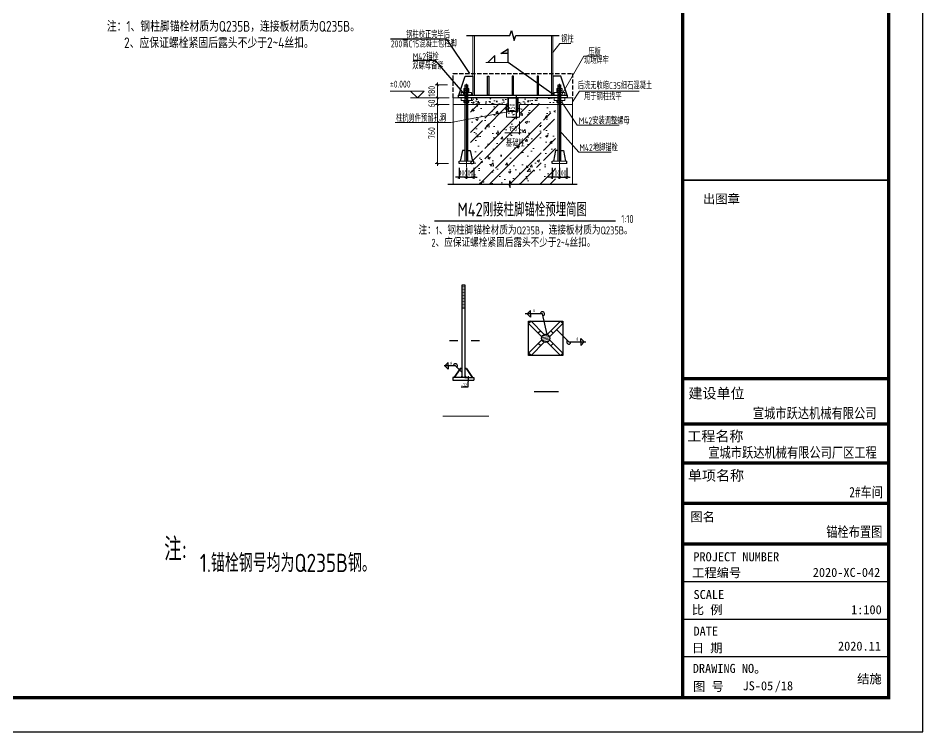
# Model space of a CAD drawing. Extents: x 69728788 to 150163257, y 20675998 to 43663798.
# Drawn here: x 75109863 to 75162631, y 21556288 to 21597894 of the extents above; entities that cross this region are included whole.
import ezdxf
from ezdxf.enums import TextEntityAlignment as Align

# ---------------------------------------------------------------- set-up
doc = ezdxf.new("R2010")
doc.units = 0
doc.header["$LTSCALE"] = 1000
doc.header["$MEASUREMENT"] = 0
doc.linetypes.add('DASH', pattern=[0.35, 0.25, -0.1])
doc.linetypes.add('HIDDEN', pattern=[0.375, 0.25, -0.125])
doc.layers.get('0').update_dxf_attribs({"linetype": 'CONTINUOUS'})
doc.layers.get('DEFPOINTS').update_dxf_attribs({"linetype": 'CONTINUOUS'})
for name, color, linetype in [('03', 3, 'CONTINUOUS'), ('116', 1, 'CONTINUOUS'), ('A-1', 1, 'CONTINUOUS'), ('AXIS', 3, 'CONTINUOUS'), ('BOLT', 2, 'CONTINUOUS'), ('COLU', 7, 'CONTINUOUS'), ('DIM', 3, 'CONTINUOUS'), ('DIM_SYMB', 3, 'CONTINUOUS'), ('NUM', 7, 'CONTINUOUS'), ('PUB_TITLE', 4, 'CONTINUOUS'), ('TEXT', 7, 'CONTINUOUS'), ('THIN', 7, 'CONTINUOUS'), ('WALL', 4, 'CONTINUOUS'), ('WELD', 7, 'CONTINUOUS'), ('一般文字', 6, 'CONTINUOUS'), ('吊车', 6, 'CONTINUOUS'), ('图框', 253, 'CONTINUOUS'), ('引线', 254, 'CONTINUOUS'), ('焊缝标注', 253, 'CONTINUOUS'), ('虚线', 5, 'HIDDEN'), ('钢板', 4, 'CONTINUOUS'), ('钢柱', 3, 'CONTINUOUS')]:
    doc.layers.add(name, color=color, linetype=linetype)
for name, color, linetype, lineweight in [('加强板', 3, 'CONTINUOUS', 20), ('基础堆坡', 40, 'CONTINUOUS', 25), ('填满-深', 8, 'CONTINUOUS', 5), ('层116', 1, 'CONTINUOUS', 35), ('砼柱', 7, 'CONTINUOUS', 20)]:
    doc.layers.add(name, color=color, linetype=linetype, lineweight=lineweight)
doc.styles.add('-黑体', font='simhei.ttf')
doc.styles.add('TSSD_Dimension', font='Tssdeng.shx', dxfattribs={"width": 0.7, "bigfont": 'hztxt.shx'})
doc.styles.add('TSSD_Label', font='tssdeng.shx', dxfattribs={"width": 0.6, "bigfont": 'hztxt.shx'})
doc.styles.add('TSSD_NORM', font='Tssdeng.shx', dxfattribs={"width": 0.65, "bigfont": 'hztxt.shx'})
doc.styles.add('TSSD_Rein', font='atssdeng.shx', dxfattribs={"width": 0.7, "bigfont": 'atssdchn.shx'})
doc.styles.add('宋体', font='', dxfattribs={"width": 0.8})
doc.styles.add('黑体', font='simhei.ttf', dxfattribs={"width": 0.6, "height": 4.3})
doc.styles.get('宋体').set_extended_font_data('SimSun')
doc.dimstyles.new('TSSD_20_100', dxfattribs={"dimtxt": 300, "dimasz": 100, "dimexe": 100, "dimexo": 250, "dimgap": 100, "dimtad": 1, "dimdec": 0, "dimlfac": 0.2, "dimzin": 0, "dimdsep": 46, "dimtxsty": 'TSSD_Dimension', "dimblk": 'ARCHTICK', "dimcen": 0, "dimdle": 100, "dimclrt": 7, "dimadec": 0, "dimazin": 0, "dimtfac": 1, "dimtdec": 0, "dimtix": 1, "dimtmove": 2, "dimatfit": 3, "dimfxl": 1, "dimtolj": 1, "dimtzin": 0, "dimarcsym": 0})
doc.dimstyles.new('TSSD_LEADER_STYLE_200.0', dxfattribs={"dimtxt": 0.18, "dimasz": 200, "dimexe": 0.18, "dimexo": 0.0625, "dimgap": 0.09, "dimtad": 0, "dimtih": 1, "dimtoh": 1, "dimdec": 4, "dimzin": 0, "dimdsep": 46, "dimtxsty": 'Standard', "dimcen": 0.09, "dimadec": 0, "dimazin": 0, "dimtfac": 1, "dimtdec": 4, "dimtofl": 0, "dimtmove": 0, "dimatfit": 3, "dimfxl": 1, "dimtolj": 1, "dimtzin": 0, "dimarcsym": 0})
pattern_1 = [(10, (75426050.725, 20403706.08), (-13.230337, 75.032972), [])]

# ---------------------------------------------------------------- blocks, each defined once
blk = doc.blocks.new('_ArchTick')
at = {"color": 0, "linetype": 'ByBlock', "const_width": 0.4}
blk.add_lwpolyline([(-0.5, -0.5), (0.5, 0.5)], dxfattribs=at)
blk = doc.blocks.new('*D1806')
at = {"layer": 'DEFPOINTS', "color": 0}
for p in [(75138862, 20603176), (75139386, 20603176), (75138867, 20602042)]:
    blk.add_point(p, dxfattribs=at)
at = {"layer": 'DIM', "color": 0, "lineweight": -2}
for p, q in [((75139112, 20603176), (75139486, 20603176)), ((75139386, 20601942), (75139386, 20603276)), ((75139117, 20602042), (75139486, 20602042))]:
    blk.add_line(p, q, dxfattribs=at)
at = {"layer": 'DIM', "color": 0, "lineweight": -2, "xscale": 100, "yscale": 100, "zscale": 100}
for p, rotation in [((75139386, 20603176), 90), ((75139386, 20602042), 270)]:
    blk.add_blockref('_ArchTick', p, dxfattribs=dict(at, rotation=rotation))
at = {"layer": 'DIM', "color": 7, "lineweight": 5, "insert": (75139136, 20602609), "char_height": 300, "attachment_point": 5, "rotation": 90, "style": 'TSSD_Dimension'}
blk.add_mtext('\\A1;150', dxfattribs=at)
blk = doc.blocks.new('_WELD001')
at = {"linetype": 'ByBlock'}
h = blk.add_hatch(color=0, dxfattribs=at)
h.paths.add_polyline_path([(0.8, 1), (0, 1.5), (0, 1)])
edge = h.paths.add_edge_path()
edge.add_line((0, 0), (0, 1.5))
at = {"color": 0, "linetype": 'ByBlock'}
for p, q in [((0, 0), (0, 1.5)), ((0.8, 1), (0, 1.5)), ((0, 1), (0.8, 1))]:
    blk.add_line(p, q, dxfattribs=at)
blk = doc.blocks.new('_WELD004')
at = {"color": 0, "linetype": 'ByBlock'}
for p, q in [((0, 1), (1, 0)), ((0, 0), (0, 1))]:
    blk.add_line(p, q, dxfattribs=at)
blk = doc.blocks.new('_tsdbk')
blk.add_line((-1, 0), (1.5, 0))
at = {"const_width": 0.5}
blk.add_lwpolyline([(-0.7, -0.7), (0.7, 0.7)], dxfattribs=at)
blk = doc.blocks.new('12536532')
at = {"layer": 'TEXT', "color": 0, "lineweight": 5, "style": 'TSSD_NORM', "width": 0.8}
for s, p in [('注：1、钢柱脚锚栓材质为Q235B，连接板材质为Q235B。', (75118982.9, 21601761.4)), ('2、应保证螺栓紧固后露头不少于2~4丝扣。', (75119737.7, 21601042, -64))]:
    blk.add_text(s, height=466.667, dxfattribs=at).set_placement(p)
blk = doc.blocks.new('25363')
at = {"layer": '填满-深'}
h = blk.add_hatch(dxfattribs=at)
h.set_pattern_fill('_USER', color=256, scale=76.190476, angle=10, style=0, pattern_type=0)
h.set_pattern_definition(pattern_1)
h.paths.add_polyline_path([(75136403.4, 20603918.5), (75136540.6, 20603918.5), (75136540.6, 20602775.7), (75136403.4, 20602775.7)])
h = blk.add_hatch(dxfattribs=at)
h.set_pattern_fill('_USER', color=256, scale=76.190476, angle=10, style=0, pattern_type=0)
h.set_pattern_definition(pattern_1)
h.paths.add_polyline_path([(75136403.4, 20603918.5), (75136540.6, 20603918.5), (75136540.6, 20602775.7), (75136403.4, 20602775.7)])
h = blk.add_hatch(dxfattribs=at)
h.set_pattern_fill('_USER', color=256, scale=76.190476, angle=10, style=0, pattern_type=0)
h.set_pattern_definition([(10, (75431479.3, 20403718.045), (-13.230337, 75.032972), [])])
h.paths.add_polyline_path([(75141832, 20603930.5), (75141969.1, 20603930.5), (75141969.1, 20602787.6), (75141832, 20602787.6)])
h = blk.add_hatch(dxfattribs=at)
h.set_pattern_fill('_USER', color=256, scale=76.190476, angle=10, style=0, pattern_type=0)
h.set_pattern_definition([(10, (75431479.3, 20403706.08), (-13.230337, 75.032972), [])])
h.paths.add_polyline_path([(75141832, 20603918.5), (75141969.1, 20603918.5), (75141969.1, 20602775.7), (75141832, 20602775.7)])
h = blk.add_hatch(dxfattribs=at)
h.set_pattern_fill('AR-CONC', color=256, scale=76.190476, style=0)
h.set_pattern_definition([(50, (74939202.14, 20572172.9), (546.4839, -47.81115), [57.1429, -628.5714]), (355, (74939202.14, 20572172.9), (-105.7153, 573.0988), [45.7143, -502.8571]), (100.4514, (74939247.7, 20572168.9), (440.769, 525.2873), [48.564, -534.2035]), (46.1842, (74939202.14, 20572325.3), (813.136, -126.1097), [85.7143, -942.857]), (96.6356, (74939269.9, 20572314.8), (712.124, 742.185), [72.846, -801.305]), (351.1842, (74939202.1, 20572325.3), (712.1234, 742.1856), [68.5714, -754.2857]), (21, (74939278.33, 20572287.2), (454.7863, -306.75725), [57.1429, -628.5714]), (326, (74939278.3, 20572287.2), (185.3831, 552.4953), [45.7143, -502.8571]), (71.4514, (74939316.2, 20572261.63), (640.1696, 245.7375), [48.564, -534.2035]), (37.5, (74939202.14, 20572172.9), (9.26465, 253.63341), [0, -496.7619, 0, -510.4762, 0, -504.7619]), (7.5, (74939202.14, 20572172.9), (200.43393, 300.50416), [0, -291.0476, 0, -485.33333, 0, -192.38095]), (327.5, (74939032.23, 20572172.9), (406.72186, -17.18466), [0, -190.4762, 0, -594.2857, 0, -788.57143]), (317.5, (74938956.04, 20572172.9), (444.3323, 76.27046), [0, -247.61905, 0, -394.6667, 0, -560])])
h.paths.add_polyline_path([(75137403.4, 20602901.7), (75137319.6, 20602901.7), (75137319.6, 20603023.6), (75137167.2, 20603023.6), (75137167.2, 20603176), (75136710.1, 20603176), (75136710.1, 20602795), (75137403.4, 20602795)])
h.paths.add_polyline_path([(75138902.8, 20603176), (75137776.8, 20603176), (75137776.8, 20603023.6), (75137624.4, 20603023.6), (75137624.4, 20602901.7), (75137540.6, 20602901.7), (75137540.6, 20602795), (75138805.3, 20602795), (75138805.3, 20602178.8), (75139186.3, 20602178.8), (75139186.3, 20602512.9), (75138902.8, 20602512.9)])
h.paths.add_polyline_path([(75140595.8, 20603176), (75139469.7, 20603176), (75139469.7, 20602512.9), (75139186.3, 20602512.9), (75139186.3, 20602178.8), (75139567.2, 20602178.8), (75139567.2, 20602795), (75140832, 20602795), (75140832, 20602901.7), (75140748.2, 20602901.7), (75140748.2, 20603023.6), (75140595.8, 20603023.6)])
h.paths.add_polyline_path([(75141662.5, 20603176), (75141205.3, 20603176), (75141205.3, 20603023.6), (75141141.8, 20603023.6), (75141402, 20602795), (75141662.5, 20602795)])
h.paths.add_polyline_path([(75139672.1, 20602673.8), (75139672.1, 20603015.1), (75139922.1, 20603015.1), (75139922.1, 20602673.8)], flags=25)
h = blk.add_hatch(dxfattribs=at)
h.set_pattern_fill('ANSI32', color=256, scale=3333.333333, style=0)
h.set_pattern_definition([(45, (74939202.1, 20572172.9), (-883.8835, 883.8835), []), (45, (74939791.4, 20572172.9), (-883.8835, 883.8835), [])])
h.paths.add_polyline_path([(75140832, 20602795), (75139567.2, 20602795), (75139567.2, 20602042.2), (75139186.3, 20602042.2), (75139186.3, 20598145.7), (75141662.5, 20598145.7), (75141662.5, 20601864.3), (75141117.3, 20602795), (75140969.1, 20602795), (75140969.1, 20599176, -0.4142136), (75140778.7, 20598985.5), (75140207.2, 20598985.5), (75140207.2, 20599122.6), (75140793.9, 20599122.6, 0.4142136), (75140832, 20599160.7)])
h.paths.add_polyline_path([(75137540.6, 20599160.7, 0.4142136), (75137578.7, 20599122.6), (75138165.3, 20599122.6), (75138165.3, 20598985.5), (75137593.9, 20598985.5, -0.4142136), (75137403.4, 20599176), (75137403.4, 20602795), (75136710.1, 20602795), (75136710.1, 20598145.7), (75138942.6, 20598145.7), (75139027.8, 20597953.7), (75139010.7, 20598323.8), (75139077.6, 20598145.7), (75139186.3, 20598145.7), (75139186.3, 20602042.2), (75138805.3, 20602042.2), (75138805.3, 20602795), (75137540.6, 20602795)])
h.paths.add_polyline_path([(75138806.5, 20600639.5), (75139518.5, 20600639.5), (75139518.5, 20601032), (75138806.5, 20601032)], flags=9)
h = blk.add_hatch(dxfattribs=at)
h.set_pattern_fill('AR-CONC', color=256, scale=200, style=0)
h.set_pattern_definition([(50, (74939202.1, 20572172.9), (1434.5204, -125.504), [150, -1650]), (355, (74939202.1, 20572172.9), (-277.503, 1504.384), [120, -1320]), (100.4514, (74939321.7, 20572162.4), (1157.019, 1378.879), [127.48, -1402.284]), (46.1842, (74939202.1, 20572572.9), (2134.482, -331.038), [225, -2475]), (96.6356, (74939380, 20572545.3), (1869.325, 1948.236), [191.22, -2103.426]), (351.1842, (74939202.1, 20572573), (1869.324, 1948.237), [180, -1980]), (21, (74939402.1, 20572472.9), (1193.814, -805.238), [150, -1650]), (326, (74939402.1, 20572472.9), (486.631, 1450.3), [120, -1320]), (71.4514, (74939501.6, 20572405.8), (1680.445, 645.061), [127.48, -1402.284]), (37.5, (74939202.14, 20572172.9), (24.3197, 665.7877), [0, -1304, 0, -1340, 0, -1325]), (7.5, (74939202.1, 20572172.9), (526.139, 788.8234), [0, -764, 0, -1274, 0, -505]), (327.5, (74938756.14, 20572172.9), (1067.6449, -45.1097), [0, -500, 0, -1560, 0, -2070]), (317.5, (74938556.1, 20572172.9), (1166.3723, 200.21), [0, -650, 0, -1036, 0, -1470])])
h.paths.add_polyline_path([(75139186.3, 20598145.7), (75141662.5, 20598145.7), (75141662.5, 20601864.3), (75141117.3, 20602795), (75140969.1, 20602795), (75140969.1, 20599176, -0.4142136), (75140778.7, 20598985.5), (75140207.2, 20598985.5), (75140207.2, 20599122.6), (75140793.9, 20599122.6, 0.4142136), (75140832, 20599160.7), (75140832, 20602795), (75139567.2, 20602795), (75139567.2, 20601985.5), (75139186.3, 20601985.5)])
h.paths.add_polyline_path([(75137540.6, 20599160.7, 0.4142136), (75137578.7, 20599122.6), (75138165.3, 20599122.6), (75138165.3, 20598985.5), (75137593.9, 20598985.5, -0.4142136), (75137403.4, 20599176), (75137403.4, 20601895.6), (75136710.1, 20601733.4), (75136710.1, 20598145.7), (75138942.6, 20598145.7), (75139027.8, 20597953.7), (75139010.7, 20598323.8), (75139077.6, 20598145.7), (75139186.3, 20598145.7), (75139186.3, 20601985.5), (75138805.3, 20601985.5), (75138805.3, 20602223.6), (75137540.6, 20601927.7)])
h.paths.add_polyline_path([(75137472, 20601911.6), (75137540.6, 20601927.7), (75137540.6, 20602795), (75137472, 20602795)])
h.paths.add_polyline_path([(75137403.4, 20601895.6), (75137403.4, 20602795), (75136710.1, 20602795), (75136710.1, 20601733.4)])
h.paths.add_polyline_path([(75141662.5, 20601864.3), (75141662.5, 20602566.1), (75141402, 20602795), (75141117.3, 20602795)], flags=16)
h.paths.add_polyline_path([(75137540.6, 20602795), (75137540.6, 20601927.7), (75138805.3, 20602223.6), (75138805.3, 20602795)])
h.paths.add_polyline_path([(75138802.4, 20600626), (75139591.9, 20600626), (75139591.9, 20601074.5), (75138802.4, 20601074.5)], flags=9)
h = blk.add_hatch(dxfattribs=at)
h.set_pattern_fill('_USER', color=256, scale=85.333333, angle=10, style=0, pattern_type=0)
h.set_pattern_definition([(10, (75460631.33, 20368015.48), (-14.817978, 84.036928), [])])
h.paths.add_polyline_path([(75136226.3, 20592253.4), (75136379.9, 20592253.4), (75136379.9, 20590973.4), (75136226.3, 20590973.4)])
h = blk.add_hatch(dxfattribs=at)
h.set_pattern_fill('_USER', color=256, scale=85.333333, angle=10, style=0, pattern_type=0)
h.set_pattern_definition([(10, (74864752.51, 21009544.67), (-14.817978, 84.036928), [])])
h.paths.add_polyline_path([(75141342.9, 20589162.4, 1), (75140860.8, 20589162.4, 1)])
at = {"layer": '焊缝标注'}
for points in [[(75141186.3, 20589388.2), (75141178.1, 20589489), (75141148.9, 20589482.2), (75141186.3, 20589388.2)], [(75141740.3, 20589659.4), (75141800.2, 20589577.9), (75141821.4, 20589599.1), (75141740.3, 20589659.4)], [(75136226.3, 20587160.2), (75136166.5, 20587241.7), (75136145.2, 20587220.6), (75136226.3, 20587160.2)]]:
    blk.add_hatch(color=9, dxfattribs=at).paths.add_polyline_path(points)
blk.add_circle((75142205.3, 20603328.4), 1)
at = {"layer": 'A-1', "lineweight": 5}
blk.add_line((75141621.2, 20603328.4), (75141519.6, 20603429.9), dxfattribs=at)
at = {"layer": 'AXIS', "linetype": 'ByBlock', "lineweight": 5}
for p, q in [((75136472, 20603991.7), (75136472, 20599130.3)), ((75141900.6, 20603991.7), (75141900.6, 20598834.6))]:
    blk.add_line(p, q, dxfattribs=at)
at = {"layer": 'BOLT', "color": 0}
for p, q in [((75136226.3, 20586882, -64), (75136226.3, 20592275.1, -64)), ((75136226.3, 20592275.1, -64), (75136379.9, 20592275.1, -64)), ((75136379.9, 20592275.1, -64), (75136379.9, 20586882, -64)), ((75136226.3, 20590928.5, -64), (75136379.9, 20590928.5, -64)), ((75136379.9, 20586882, -64), (75135692, 20586882, -64)), ((75135692, 20586882, -64), (75135692, 20586728.4, -64)), ((75135692, 20586728.4, -64), (75136914.3, 20586728.4, -64)), ((75136379.9, 20586882, -64), (75136914.3, 20586882, -64)), ((75136914.3, 20586882, -64), (75136914.3, 20586728.4, -64))]:
    blk.add_line(p, q, dxfattribs=at)
for points in [[(75136403.4, 20599479.4), (75136403.4, 20603937.9), (75136540.6, 20603937.9)], [(75136540.6, 20603937.9), (75136540.6, 20599479.4)], [(75141832, 20599479.4), (75141832, 20603937.9), (75141969.1, 20603937.9)], [(75141969.1, 20603937.9), (75141969.1, 20599479.4)], [(75141471, 20599355.9), (75141471, 20599479.4)], [(75142330.1, 20599355.9), (75142330.1, 20599479.4)]]:
    blk.add_lwpolyline(points, dxfattribs=at)
at = {"layer": 'BOLT', "color": 0, "elevation": -64}
for points in [[(75136042.4, 20599355.9), (75136042.4, 20599479.4)], [(75136901.6, 20599355.9), (75136901.6, 20599479.4)]]:
    blk.add_lwpolyline(points, dxfattribs=at)
at = {"layer": 'COLU', "lineweight": 5}
for p, q in [((75136042.4, 20599479.4, -64), (75136901.6, 20599479.4, -64)), ((75141471, 20599479.4), (75142330.1, 20599479.4)), ((75136042.4, 20599355.9, -64), (75136901.6, 20599355.9, -64)), ((75141471, 20599355.9), (75142330.1, 20599355.9))]:
    blk.add_line(p, q, dxfattribs=at)
at = {"layer": 'DIM', "lineweight": 5}
for p, q in [((75135376.8, 20603937.9), (75134649.1, 20603937.9)), ((75134782.5, 20603937.9), (75134782.5, 20604071.2)), ((75134782.5, 20603176), (75134782.5, 20603937.9)), ((75135376.8, 20603176), (75134649.1, 20603176)), ((75135460.1, 20603176), (75134682.5, 20603176)), ((75134782.5, 20603176), (75134782.5, 20603276)), ((75134782.5, 20603176), (75134782.5, 20603042.6)), ((75134782.5, 20603176), (75134782.5, 20602795)), ((75138316.7, 20603176), (75137537.6, 20603176)), ((75135376.8, 20602795), (75134649.1, 20602795)), ((75135460.1, 20602795), (75134682.5, 20602795)), ((75134782.5, 20602928.4), (75134782.5, 20599222.6)), ((75134782.5, 20602795), (75134782.5, 20602695)), ((75138316.7, 20602795), (75137537.6, 20602795)), ((75135428.2, 20599355.9), (75134649.1, 20599355.9))]:
    blk.add_line(p, q, dxfattribs=at)
at = {"layer": 'DIM', "lineweight": 9}
for p, q in [((75139567.2, 20601792.2, -64), (75139567.2, 20601032.6, -64)), ((75138724.6, 20601132.6, -64), (75139667.2, 20601132.6, -64))]:
    blk.add_line(p, q, dxfattribs=at)
at = {"layer": 'DIM'}
for p, q in [((75136042.4, 20599105.9, -64), (75136042.4, 20598447.7, -64)), ((75136472, 20599105.9), (75136472, 20598447.7)), ((75136472, 20599105.9), (75136472, 20598447.7)), ((75136901.6, 20599105.9, -64), (75136901.6, 20598447.7, -64)), ((75141471, 20599105.9, -64), (75141471, 20598447.7, -64)), ((75141900.6, 20599105.9), (75141900.6, 20598447.7)), ((75141900.6, 20599105.9), (75141900.6, 20598447.7)), ((75142330.1, 20599105.9, -64), (75142330.1, 20598447.7, -64)), ((75135942.4, 20598547.7, -64), (75135842.4, 20598547.7, -64)), ((75136540.6, 20598547.7, -64), (75136042.4, 20598547.7, -64)), ((75136403.4, 20598547.7, -64), (75136901.6, 20598547.7, -64)), ((75137001.6, 20598547.7, -64), (75137101.6, 20598547.7, -64)), ((75141371, 20598547.7, -64), (75141271, 20598547.7, -64)), ((75141969.1, 20598547.7, -64), (75141471, 20598547.7, -64)), ((75141832, 20598547.7, -64), (75142330.1, 20598547.7, -64)), ((75142430.1, 20598547.7, -64), (75142530.1, 20598547.7, -64))]:
    blk.add_line(p, q, dxfattribs=at)
at = {"layer": 'DIM_SYMB', "const_width": 75, "elevation": -64}
for points in [[(75135478.8, 20589029), (75135982.9, 20589029)], [(75136736.6, 20589029), (75137240.7, 20589029)], [(75140424.8, 20586046.7), (75141847.9, 20586046.7)], [(75135090.2, 20584623.9), (75137795.6, 20584623.9)]]:
    blk.add_lwpolyline(points, dxfattribs=at)
at = {"layer": 'NUM', "const_width": 66.7}
blk.add_lwpolyline([(75145170.5, 20596000.4), (75134604.3, 20596000.4)], dxfattribs=at)
at = {"layer": 'TEXT', "lineweight": 9}
for points in [[(75141488.9, 20605810.8), (75141915.5, 20606339.5), (75142559.9, 20606339.5)], [(75142036.9, 20603376.4), (75143326.2, 20605610.3), (75144203, 20605610.3)], [(75142662.5, 20602946.1), (75143076.8, 20603570.1), (75146545.3, 20603570.1)], [(75142040.3, 20602926.6), (75142929.8, 20601592.2), (75145384.8, 20601592.2)], [(75138891.6, 20602360.3), (75135573.2, 20601733.9), (75132329.1, 20601733.9)], [(75141900.6, 20601278.8), (75143032.6, 20600012.7), (75144924.8, 20600012.7)]]:
    blk.add_lwpolyline(points, dxfattribs=at)
at = {"layer": 'THIN', "lineweight": 5}
for p, q in [((75133219.5, 20603576), (75132034.9, 20603576)), ((75133619.5, 20603176), (75133219.5, 20603576)), ((75134019.5, 20603576), (75133219.5, 20603576)), ((75134782.5, 20603176), (75133219.5, 20603176)), ((75133619.5, 20603176), (75134019.5, 20603576)), ((75133619.5, 20603176), (75133619.5, 20603176))]:
    blk.add_line(p, q, dxfattribs=at)
at = {"layer": 'THIN', "elevation": -64}
blk.add_lwpolyline([(75136479.6, 20606812.8), (75139012.9, 20606812.8), (75139106.3, 20607106.2), (75139266.3, 20606519.5), (75139359.6, 20606812.8), (75141892.9, 20606812.8)], dxfattribs=at)
at = {"layer": 'WELD', "lineweight": 5}
blk.add_line((75138907.7, 20605238.1, 64), (75137599.9, 20605238.1, 64), dxfattribs=at)
at = {"layer": '加强板'}
for points in [[(75136624.4, 20603724.5), (75136319.6, 20603724.5), (75136319.6, 20603602.6), (75136624.4, 20603602.6)], [(75136624.4, 20603724.5), (75136319.6, 20603724.5), (75136319.6, 20603602.6), (75136624.4, 20603602.6)], [(75136624.4, 20603602.6), (75136319.6, 20603602.6), (75136319.6, 20603480.7), (75136624.4, 20603480.7)], [(75136624.4, 20603602.6), (75136319.6, 20603602.6), (75136319.6, 20603480.7), (75136624.4, 20603480.7)], [(75141748.2, 20603724.5), (75142052.9, 20603724.5), (75142052.9, 20603602.6), (75141748.2, 20603602.6)], [(75142052.9, 20603724.5), (75141748.2, 20603724.5), (75141748.2, 20603602.6), (75142052.9, 20603602.6)], [(75141748.2, 20603602.6), (75142052.9, 20603602.6), (75142052.9, 20603480.7), (75141748.2, 20603480.7)], [(75142052.9, 20603602.6), (75141748.2, 20603602.6), (75141748.2, 20603480.7), (75142052.9, 20603480.7)], [(75136776.8, 20603480.7), (75136167.2, 20603480.7), (75136167.2, 20603328.4), (75136776.8, 20603328.4)], [(75136776.8, 20603480.7), (75136167.2, 20603480.7), (75136167.2, 20603328.4), (75136776.8, 20603328.4)], [(75136776.8, 20603176), (75136167.2, 20603176), (75136167.2, 20603023.6), (75136776.8, 20603023.6)], [(75136776.8, 20603176), (75136167.2, 20603176), (75136167.2, 20603023.6), (75136776.8, 20603023.6)], [(75141595.8, 20603480.7), (75142205.3, 20603480.7), (75142205.3, 20603328.4), (75141595.8, 20603328.4)], [(75142205.3, 20603480.7), (75141595.8, 20603480.7), (75141595.8, 20603328.4), (75142205.3, 20603328.4)], [(75141595.8, 20603176), (75142205.3, 20603176), (75142205.3, 20603023.6), (75141595.8, 20603023.6)], [(75142205.3, 20603176), (75141595.8, 20603176), (75141595.8, 20603023.6), (75142205.3, 20603023.6)], [(75136624.4, 20603023.6), (75136319.6, 20603023.6), (75136319.6, 20602901.7), (75136624.4, 20602901.7)], [(75136624.4, 20603023.6), (75136319.6, 20603023.6), (75136319.6, 20602901.7), (75136624.4, 20602901.7)], [(75141748.2, 20603023.6), (75142052.9, 20603023.6), (75142052.9, 20602901.7), (75141748.2, 20602901.7)], [(75142052.9, 20603023.6), (75141748.2, 20603023.6), (75141748.2, 20602901.7), (75142052.9, 20602901.7)]]:
    blk.add_lwpolyline(points, close=True, dxfattribs=at)
at = {"layer": '吊车'}
for p, q in [((75136226.3, 20586966.1, -64), (75136148.7, 20586882, -64)), ((75136379.9, 20586966.1, -64), (75136457.6, 20586882, -64))]:
    blk.add_line(p, q, dxfattribs=at)
for points in [[(75136403.4, 20600115.5), (75136241.2, 20600115.5), (75136119.6, 20599479.4)], [(75136540.6, 20600115.5), (75136702.8, 20600115.5), (75136824.3, 20599479.4)]]:
    blk.add_lwpolyline(points, dxfattribs=at)
at = {"layer": '吊车', "elevation": 64}
for points in [[(75141832, 20600115.5), (75141669.8, 20600115.5), (75141548.2, 20599479.4)], [(75141969.1, 20600115.5), (75142131.3, 20600115.5), (75142252.9, 20599479.4)]]:
    blk.add_lwpolyline(points, dxfattribs=at)
at = {"layer": '吊车', "elevation": -64}
blk.add_lwpolyline([(75140101.9, 20590162.4), (75142101.9, 20590162.4), (75142101.9, 20588162.4), (75140101.9, 20588162.4)], close=True, dxfattribs=at)
at = {"layer": '吊车'}
blk.add_circle((75141101.9, 20589162.4, -64), 241.1, dxfattribs=at)
at = {"layer": '基础堆坡'}
for p, q in [((75140243.3, 20590162.4, -64), (75140101.9, 20590021, -64)), ((75140876, 20589246.8, -64), (75140101.9, 20590021, -64)), ((75141017.4, 20589388.2, -64), (75140243.3, 20590162.4, -64)), ((75141186.3, 20589388.2, -64), (75141960.4, 20590162.4, -64)), ((75141327.7, 20589246.8, -64), (75142101.9, 20590021, -64)), ((75141960.4, 20590162.4, -64), (75142101.9, 20590021, -64)), ((75140806.4, 20589599.3, -64), (75140665, 20589457.8, -64)), ((75141397.3, 20589599.3, -64), (75141538.7, 20589457.8, -64)), ((75140876, 20589078, -64), (75140101.9, 20588303.8, -64)), ((75141017.4, 20588936.6, -64), (75140243.3, 20588162.4, -64)), ((75140806.4, 20588725.5, -64), (75140665, 20588867, -64)), ((75141186.3, 20588936.6, -64), (75141960.4, 20588162.4, -64)), ((75141327.7, 20589078, -64), (75142101.9, 20588303.8, -64)), ((75141397.3, 20588725.5, -64), (75141538.7, 20588867, -64)), ((75140243.3, 20588162.4, -64), (75140101.9, 20588303.8, -64)), ((75141960.4, 20588162.4, -64), (75142101.9, 20588303.8, -64))]:
    blk.add_line(p, q, dxfattribs=at)
at = {"layer": '层116', "elevation": -64}
for points in [[(75135768.9, 20586882), (75136127.6, 20587408.8), (75136226.3, 20587408.8)], [(75136837.4, 20586882), (75136478.7, 20587408.8), (75136379.9, 20587408.8)]]:
    blk.add_lwpolyline(points, dxfattribs=at)
at = {"layer": '引线'}
for points in [[(75136676.9, 20604604.5), (75135334.3, 20606594.3), (75132054.6, 20606594.3)], [(75136493.6, 20603232.2), (75134679.3, 20605357.2), (75133360.8, 20605357.2)], [(75135382.2, 20598145.7), (75138942.6, 20598145.7), (75139027.8, 20597953.7), (75139010.7, 20598323.8), (75139077.6, 20598145.7), (75142931.3, 20598145.7)]]:
    blk.add_lwpolyline(points, dxfattribs=at)
at = {"layer": '焊缝标注', "color": 9}
for p, q in [((75140908.2, 20590586, -64), (75139908.2, 20590586, -64)), ((75140208.2, 20590786, -64), (75140008.2, 20590586, -64)), ((75140208.2, 20590386, -64), (75140008.2, 20590586, -64)), ((75140208.2, 20590586, -64), (75140208.2, 20590786, -64)), ((75140208.2, 20590586, -64), (75140208.2, 20590386, -64)), ((75141186.3, 20589388.2, -64), (75140908.2, 20590586, -64)), ((75141740.3, 20589659.4, -64), (75142445.4, 20588950.3, -64)), ((75142445.4, 20588950.3, -64), (75143445.4, 20588950.3, -64)), ((75143145.4, 20589150.3, -64), (75143345.4, 20588950.3, -64)), ((75143145.4, 20588950.3, -64), (75143145.4, 20589150.3, -64)), ((75143145.4, 20588750.3, -64), (75143345.4, 20588950.3, -64)), ((75143145.4, 20588950.3, -64), (75143145.4, 20588750.3, -64)), ((75135417.8, 20587757.5, -64), (75135217.8, 20587557.5, -64)), ((75135417.8, 20587557.5, -64), (75135417.8, 20587757.5, -64)), ((75135831.3, 20587557.5, -64), (75135183.5, 20587557.5, -64)), ((75135417.8, 20587357.5, -64), (75135217.8, 20587557.5, -64)), ((75135417.8, 20587557.5, -64), (75135417.8, 20587357.5, -64)), ((75136226.3, 20587160.2, -64), (75135831.3, 20587557.5, -64)), ((75136582, 20586952.6, -64), (75136558.2, 20586321.4, -64)), ((75136558.2, 20586321.4, -64), (75136159.5, 20586321.4, -64))]:
    blk.add_line(p, q, dxfattribs=at)
for centre, start, end in [((75140908.2, 20590586, -64), 283.06777, 180), ((75142445.4, 20588950.3, -64), 134.84033, 0), ((75135831.3, 20587557.5, -64), 314.84033, 180)]:
    blk.add_arc(centre, 125, start, end, dxfattribs=at)
at = {"layer": '砼柱', "lineweight": 5}
for p, q in [((75135710.1, 20602795), (75135710.1, 20598145.7)), ((75138805.3, 20602795), (75135710.1, 20602795)), ((75142662.5, 20602795), (75139567.2, 20602795)), ((75142662.5, 20598145.7), (75142662.5, 20602795))]:
    blk.add_line(p, q, dxfattribs=at)
at = {"layer": '砼柱'}
for points in [[(75138805.3, 20602795), (75135710.1, 20602795), (75135710.1, 20603176), (75142662.5, 20603176), (75142662.5, 20602795), (75139567.2, 20602795)], [(75138805.3, 20602795), (75138805.3, 20602042.2), (75139567.2, 20602042.2), (75139567.2, 20602795)]]:
    blk.add_lwpolyline(points, dxfattribs=at)
at = {"layer": '虚线', "linetype": 'DASH'}
blk.add_lwpolyline([(75135710.1, 20603176), (75135710.1, 20604604.5), (75142662.5, 20604604.5), (75142662.5, 20603176)], dxfattribs=at)
at = {"layer": '钢板'}
for points in [[(75136852.9, 20604434.8), (75136852.9, 20603429.9), (75136751.4, 20603328.4), (75136030.1, 20603328.4), (75136395.8, 20604434.8), (75136852.9, 20604434.8)], [(75141519.6, 20604434.8), (75141519.6, 20603429.9), (75141621.2, 20603328.4), (75142342.5, 20603328.4), (75141976.8, 20604434.8), (75141519.6, 20604434.8)]]:
    blk.add_lwpolyline(points, dxfattribs=at)
at = {"layer": '钢柱', "lineweight": 5}
for p, q in [((75136852.9, 20603328.4), (75136852.9, 20606812.8)), ((75136944.4, 20603328.4), (75136944.4, 20606812.8)), ((75141428.2, 20603328.4), (75141428.2, 20606812.8)), ((75141519.6, 20603328.4), (75141519.6, 20606812.8)), ((75138938.3, 20603176), (75138938.3, 20602376.3)), ((75139434.3, 20603176), (75139434.3, 20602376.3))]:
    blk.add_line(p, q, dxfattribs=at)
at = {"layer": '钢柱'}
for points in [[(75137774.5, 20604434.8), (75137774.5, 20603328.4), (75137698.3, 20603328.4), (75137698.3, 20604434.8)], [(75139148.2, 20604434.8), (75139148.2, 20603328.4), (75139224.4, 20603328.4), (75139224.4, 20604434.8)], [(75140598, 20604434.8), (75140598, 20603328.4), (75140674.2, 20603328.4), (75140674.2, 20604434.8)], [(75136014.9, 20603328.4), (75142357.7, 20603328.4), (75142357.7, 20603176), (75136014.9, 20603176)], [(75138902.8, 20603176), (75139469.7, 20603176), (75139469.7, 20602376.3), (75138902.8, 20602376.3)]]:
    blk.add_lwpolyline(points, close=True, dxfattribs=at)
at = {"layer": 'DIM', "lineweight": 5}
for p, xscale, yscale, zscale, rotation in [((75134782.5, 20603937.9), 133.3333333320916, 133.3333333320916, 133.3333333333333, 270), ((75134782.5, 20603176), 133.3333333320916, 133.3333333320916, 133.3333333333333, 90), ((75134782.5, 20603176), 100, 100, 100, 270), ((75134782.5, 20602795), 133.3333333320916, 133.3333333320916, 133.3333333333333, 90), ((75134782.5, 20602795), 100, 100, 100, 90), ((75134782.5, 20599355.9), 133.3333333320916, 133.3333333320916, 133.3333333333333, 270)]:
    blk.add_blockref('_ArchTick', p, dxfattribs=dict(at, xscale=xscale, yscale=yscale, zscale=zscale, rotation=rotation))
at = {"layer": 'DIM', "lineweight": 9, "xscale": 100, "yscale": 100, "zscale": 100}
blk.add_blockref('_ArchTick', (75139567.2, 20601132.6, -64), dxfattribs=at)
at = {"layer": 'DIM', "xscale": 100, "yscale": 100, "zscale": 100, "rotation": 180}
for p in [(75136042.4, 20598547.7, -64), (75136901.6, 20598547.7, -64), (75141471, 20598547.7, -64), (75142330.1, 20598547.7, -64)]:
    blk.add_blockref('_tsdbk', p, dxfattribs=at)
at = {"layer": 'DIM', "xscale": 100, "yscale": 100, "zscale": 100}
for p in [(75136472, 20598547.7), (75141900.6, 20598547.7)]:
    blk.add_blockref('_tsdbk', p, dxfattribs=at)
at = {"layer": 'WELD'}
for name, p, xscale, yscale, zscale in [('_WELD001', (75138907.7, 20605238.1, 64), -533.3333333283663, 533.3333333320916, 533.3333333333333), ('_WELD004', (75138133.2, 20605238.1, 64), -400, 400, 399.9999999999999)]:
    blk.add_blockref(name, p, dxfattribs=dict(at, xscale=xscale, yscale=yscale, zscale=zscale))
at = {"layer": 'DIM', "color": 7, "style": 'TSSD_Dimension', "width": 0.7}
for s, p in [('180', (75134649.1, 20603244.6)), ('60', (75134649.1, 20602625.2)), ('760', (75134649.1, 20600784.7))]:
    blk.add_text(s, height=400, rotation=90, dxfattribs=at).set_placement(p)
blk.add_text('150', height=300, dxfattribs=at).set_placement((75138961.7, 20601232.6, -64))
at = {"layer": 'DIM', "color": 7, "char_height": 300, "attachment_point": 5, "style": 'TSSD_Dimension'}
for insert in [(75136291.5, 20598797.7, -64), (75136652.5, 20598797.7, -64), (75141720.1, 20598797.7, -64), (75142081.1, 20598797.7, -64)]:
    blk.add_mtext('100', dxfattribs=dict(at, insert=insert))
at = {"layer": 'TEXT', "lineweight": 5, "style": 'TSSD_Rein'}
for s, height, width, p in [('钢柱校正完毕后', 400, 0.7, (75132966.3, 20606654.9)), ('钢柱', 400, 0.7, (75142003.7, 20606404.1)), ('200高C15混凝土包柱脚', 400, 0.7, (75132066.6, 20606123.8)), ('压板', 400, 0.7, (75143585.6, 20605649.8)), ('现场焊牢', 400, 0.7, (75143322.9, 20605165.8)), ('后浇无收缩C35细石混凝土', 400, 0.7, (75142966.2, 20603687.7)), ('用于钢柱找平', 400, 0.7, (75143337.7, 20603046.1)), ('柱抗剪件预留孔洞', 400, 0.7, (75132371.1, 20601790.2)), ('基础柱', 400, 0.7, (75138780.4, 20600337.5)), ('1:10', 466.67, 0.8, (75145506.8, 20595883.4))]:
    blk.add_text(s, height=height, dxfattribs=dict(at, width=width)).set_placement(p)
at = {"layer": 'TEXT', "lineweight": 5, "style": 'TSSD_Label', "width": 0.7}
blk.add_text('%%P0.000', height=400, dxfattribs=at).set_placement((75133219.5, 20603656), align=Align.BOTTOM_RIGHT)
at = {"layer": 'TEXT', "lineweight": 5, "style": 'TSSD_Rein', "width": 0.8}
blk.add_text('M42刚接柱脚锚栓预埋简图', height=800, dxfattribs=at).set_placement((75139730.6, 20596267.1), align=Align.CENTER)
at = {"layer": 'TEXT', "color": 0, "lineweight": 5, "style": 'TSSD_NORM', "width": 0.8}
for s, p in [('注：1、钢柱脚锚栓材质为Q235B，连接板材质为Q235B。', (75133679.7, 20595215.1)), ('2、应保证螺栓紧固后露头不少于2~4丝扣。', (75134434.5, 20594495.8, -64))]:
    blk.add_text(s, height=466.667, dxfattribs=at).set_placement(p)
at = {"layer": 'WALL', "lineweight": 5, "style": 'TSSD_Rein', "width": 0.7}
for s, p in [('M42锚栓', (75133346.8, 20605382.9)), ('双螺母备紧', (75133320.5, 20604847.8)), ('M42安装调整螺母', (75143031.3, 20601640.4)), ('M42地脚锚栓', (75143065.3, 20600078.6))]:
    blk.add_text(s, height=400, dxfattribs=at).set_placement(p)
at = {"layer": '焊缝标注', "color": 9, "style": '宋体', "width": 0.8}
for s, p in [('8', (75140411.4, 20590635.2, -64)), ('8', (75142945.4, 20588975.3, -64)), ('8', (75135584, 20587568.1, -64)), ('-12', (75136333.5, 20586311.4, -64))]:
    blk.add_text(s, height=175, dxfattribs=at).set_placement(p, align=Align.BOTTOM_CENTER)
at = {"layer": 'DIM', "lineweight": 5}
dim = blk.add_linear_dim(base=(75139385.6, 20603176), p1=(75138866.9, 20602042.2), p2=(75138862, 20603176), angle=90, text='150', dimstyle='TSSD_20_100', dxfattribs=at)
dim.commit()
dim.dimension.update_dxf_attribs({"geometry": '*D1806', "text_midpoint": (75139135.6, 20602609.1)})
at = {"layer": 'WELD', "lineweight": 5}
blk.add_leader([(75141594.8, 20603328.4, -64), (75138907.7, 20605238.1, -64)], dimstyle='TSSD_LEADER_STYLE_200.0', dxfattribs=at)

msp = doc.modelspace()

# ---------------------------------------------------------------- linework, layer by layer
at = {"layer": 'PUB_TITLE'}
msp.add_lwpolyline([(75043830.5, 21556287.7), (75162630.5, 21556287.7), (75162630.5, 21640287.7), (75043830.5, 21640287.7)], close=True, dxfattribs=at)
at = {"layer": 'PUB_TITLE', "const_width": 200}
msp.add_lwpolyline([(75048830.5, 21558287.7), (75160630.5, 21558287.7), (75160630.5, 21638287.7), (75048830.5, 21638287.7)], close=True, dxfattribs=at)
at = {"layer": '图框', "color": 4}
for points, const_width in [([(75148612, 21638287.7), (75148612, 21558287.7)], 197.2), ([(75148612, 21576870.3), (75160586.8, 21576870.3)], 199.2), ([(75148612, 21574236.3), (75160590.5, 21574236.3)], 199.2), ([(75148612, 21571957.6), (75160630.5, 21571957.6)], 199.2), ([(75148612, 21569616.1), (75160630.5, 21569616.1)], 199.2), ([(75148612, 21567247), (75160630.5, 21567247)], 199.2), ([(75148612, 21565049.3), (75160630.5, 21565049.3)], 80.7), ([(75148612, 21562855.4), (75160630.5, 21562855.4)], 80.7), ([(75148612, 21560678.1), (75160630.5, 21560678.1)], 80.7)]:
    msp.add_lwpolyline(points, dxfattribs=dict(at, const_width=const_width))
at = {"layer": '图框', "color": 0, "const_width": 100}
msp.add_lwpolyline([(75148612, 21588452.5), (75160630.5, 21588452.5)], dxfattribs=at)

# ---------------------------------------------------------------- block references
at = {"layer": '03', "xscale": 1.333330001682043, "yscale": 1.333329999819398, "zscale": 1.33333}
msp.add_blockref('12536532', (-25043354.6, -7205173.1), dxfattribs=at)
at = {"layer": '116'}
msp.add_blockref('25363', (-466, 990068.1), dxfattribs=at)

# ---------------------------------------------------------------- texts
at = {"insert": (75152884.3, 21574573.6), "char_height": 3.333, "width": 58.781, "attachment_point": 1}
msp.add_mtext('宣城嘉怡纸箱包装有限公司', dxfattribs=at)
at = {"layer": 'TEXT', "color": 3, "style": '-黑体', "width": 0.8}
for s, p in [('宣城市跃达机械有限公司', (75152715.4, 21574569.2)), ('宣城市跃达机械有限公司厂区工程', (75150116.7, 21572274.8)), ('2#车间', (75158338.9, 21569963.4)), ('锚栓布置图', (75156989.6, 21567651.1))]:
    msp.add_text(s, height=600.3, dxfattribs=at).set_placement(p)
at = {"layer": '一般文字', "color": 7, "style": 'TSSD_Rein', "width": 0.8}
msp.add_text('注:', height=1333.3, dxfattribs=at).set_placement((75119053.9, 21566934), align=Align.MIDDLE_CENTER)
msp.add_text('1.锚栓钢号均为Q235B钢。', height=1066.64, dxfattribs=at).set_placement((75120464.1, 21565603.4))
at = {"layer": '图框', "color": 4}
for s, height, style, p in [('出图章', 525.89, '黑体', (75149802.4, 21587091.6)), ('建设单位', 600, '黑体', (75148955.3, 21575724.9)), ('工程名称', 600, '黑体', (75148888.9, 21573221.8)), ('单项名称', 600, '黑体', (75148928.9, 21570930.2)), ('图名', 525.89, '黑体', (75149067.3, 21568566)), ('工程编号', 525.89, '黑体', (75149170.3, 21565303.4)), ('2020-XC-042', 525.888, '宋体', (75156206.9, 21565321.5)), ('SCALE', 525.89, '黑体', (75149254.1, 21564032.3)), ('比 例', 525.89, '黑体', (75149152.6, 21563146.4)), ('1:100', 525.89, '宋体', (75158439.9, 21563148.5)), ('DATE', 525.89, '黑体', (75149251.3, 21561895.1)), ('日 期', 525.89, '黑体', (75149152.6, 21560920.8)), ('2020.11', 525.89, '宋体', (75157678.7, 21561025.5)), ('DRAWING NO。', 525.888, '黑体', (75149209.8, 21559725.7)), ('图 号', 525.89, '黑体', (75149227.3, 21558675.6))]:
    msp.add_text(s, height=height, dxfattribs=dict(at, style=style)).set_placement(p)
at = {"layer": '图框', "color": 0, "style": '黑体'}
msp.add_text('PROJECT NUMBER', height=525.888, dxfattribs=at).set_placement((75149241.2, 21566233))
at = {"layer": '图框', "color": 3, "style": '宋体'}
for s, p in [('JS-05', (75152111.7, 21558712.3)), ('/18', (75153987.1, 21558712.3)), ('结施', (75158794.4, 21559120.6))]:
    msp.add_text(s, height=525.89, dxfattribs=at).set_placement(p)

doc.saveas('drawing.dxf')
